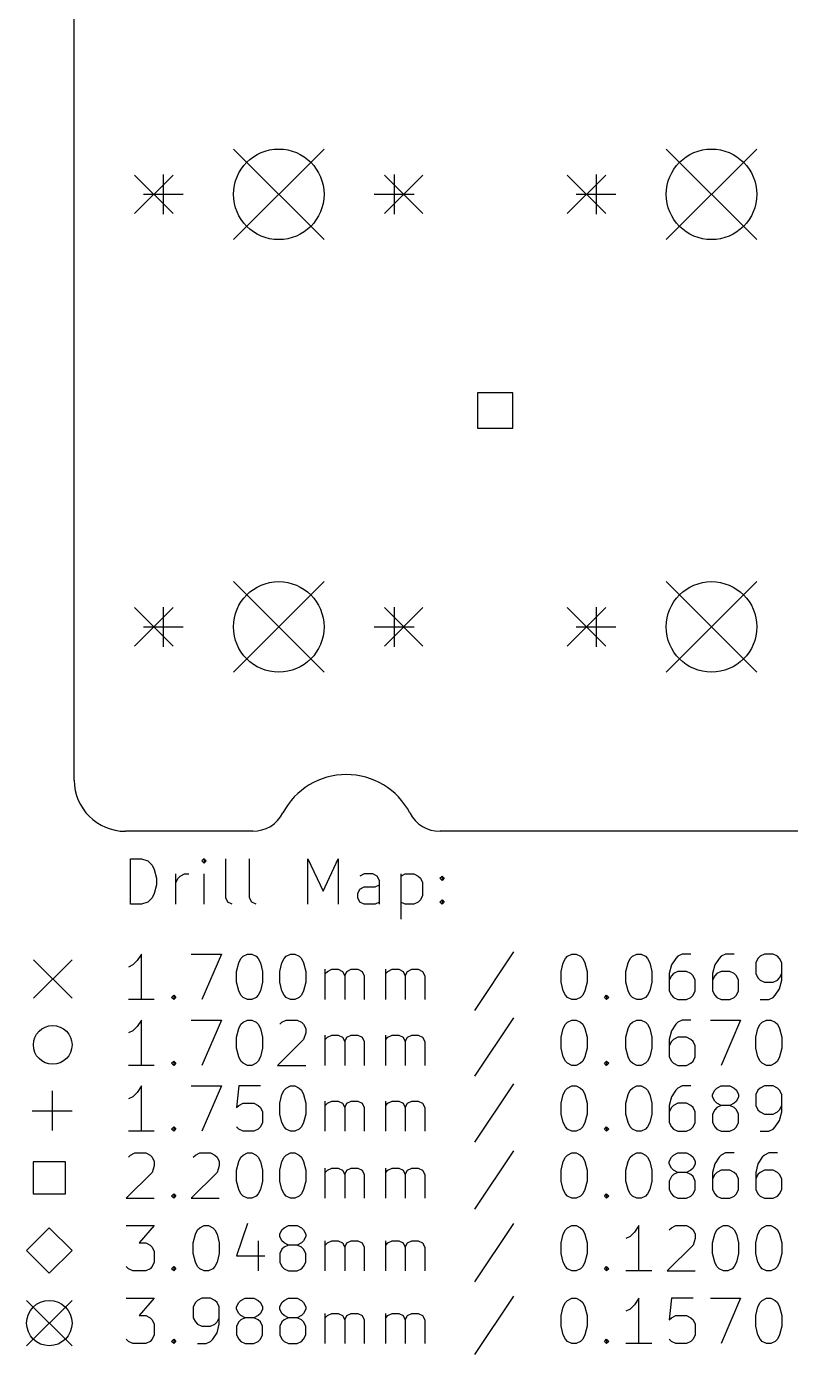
# Model space of a CAD drawing. Extents: x 8 to 296, y -173 to -55.
# Drawn here: x 7.9 to 41.6, y -172.5 to -114.1 of the extents above; entities that cross this region are included whole.
import ezdxf

# ---------------------------------------------------------------- set-up
doc = ezdxf.new("R2010")
doc.units = 0
doc.layers.add('BLACK', color=7, linetype='CONTINUOUS')

msp = doc.modelspace()

# ---------------------------------------------------------------- linework, layer by layer
at = {"layer": 'BLACK', "linetype": 'CONTINUOUS'}
for p, q in [((10.05, -147.244), (10.05, -57.5437)), ((17.0561, -119.45), (21.0439, -123.438)), ((21.0439, -119.45), (17.0561, -123.438)), ((17.0561, -119.45), (21.0439, -123.438)), ((21.0439, -119.45), (17.0561, -123.438)), ((36.1061, -119.45), (40.0939, -123.438)), ((40.0939, -119.45), (36.1061, -123.438)), ((36.1061, -119.45), (40.0939, -123.438)), ((40.0939, -119.45), (36.1061, -123.438)), ((12.7, -120.594), (14.4, -122.294)), ((14.4, -120.594), (12.7, -122.294)), ((12.7, -120.594), (14.4, -122.294)), ((14.4, -120.594), (12.7, -122.294)), ((13.97, -120.569), (13.97, -122.319)), ((13.97, -120.569), (13.97, -122.319)), ((23.7, -120.594), (25.4, -122.294)), ((25.4, -120.594), (23.7, -122.294)), ((23.7, -120.594), (25.4, -122.294)), ((25.4, -120.594), (23.7, -122.294)), ((24.13, -120.569), (24.13, -122.319)), ((24.13, -120.569), (24.13, -122.319)), ((31.75, -120.594), (33.45, -122.294)), ((33.45, -120.594), (31.75, -122.294)), ((31.75, -120.594), (33.45, -122.294)), ((33.45, -120.594), (31.75, -122.294)), ((33.02, -120.569), (33.02, -122.319)), ((33.02, -120.569), (33.02, -122.319)), ((13.095, -121.444), (14.845, -121.444)), ((13.095, -121.444), (14.845, -121.444)), ((23.255, -121.444), (25.005, -121.444)), ((23.255, -121.444), (25.005, -121.444)), ((32.145, -121.444), (33.895, -121.444)), ((32.145, -121.444), (33.895, -121.444)), ((29.3528, -130.191), (27.7972, -130.191)), ((27.7972, -130.191), (27.7972, -131.747)), ((29.3528, -131.747), (29.3528, -130.191)), ((27.7972, -131.747), (29.3528, -131.747)), ((17.0561, -138.5), (21.0439, -142.488)), ((21.0439, -138.5), (17.0561, -142.488)), ((17.0561, -138.5), (21.0439, -142.488)), ((21.0439, -138.5), (17.0561, -142.488)), ((36.1061, -138.5), (40.0939, -142.488)), ((40.0939, -138.5), (36.1061, -142.488)), ((36.1061, -138.5), (40.0939, -142.488)), ((40.0939, -138.5), (36.1061, -142.488)), ((12.7, -139.644), (14.4, -141.344)), ((14.4, -139.644), (12.7, -141.344)), ((12.7, -139.644), (14.4, -141.344)), ((14.4, -139.644), (12.7, -141.344)), ((13.97, -139.619), (13.97, -141.369)), ((13.97, -139.619), (13.97, -141.369)), ((23.7, -139.644), (25.4, -141.344)), ((25.4, -139.644), (23.7, -141.344)), ((23.7, -139.644), (25.4, -141.344)), ((25.4, -139.644), (23.7, -141.344)), ((24.13, -139.619), (24.13, -141.369)), ((24.13, -139.619), (24.13, -141.369)), ((31.75, -139.644), (33.45, -141.344)), ((33.45, -139.644), (31.75, -141.344)), ((31.75, -139.644), (33.45, -141.344)), ((33.45, -139.644), (31.75, -141.344)), ((33.02, -139.619), (33.02, -141.369)), ((33.02, -139.619), (33.02, -141.369)), ((13.095, -140.494), (14.845, -140.494)), ((13.095, -140.494), (14.845, -140.494)), ((23.255, -140.494), (25.005, -140.494)), ((23.255, -140.494), (25.005, -140.494)), ((32.145, -140.494), (33.895, -140.494)), ((32.145, -140.494), (33.895, -140.494)), ((17.9035, -149.494), (12.3, -149.494)), ((57.7894, -149.494), (26.1497, -149.494)), ((12.5262, -152.705), (12.5262, -150.705)), ((12.5262, -150.705), (13.0024, -150.705)), ((13.0024, -150.705), (13.2881, -150.8)), ((13.2881, -150.8), (13.4786, -150.99)), ((15.7643, -150.705), (15.669, -150.8)), ((15.669, -150.8), (15.7643, -150.895)), ((15.8595, -150.8), (15.7643, -150.705)), ((15.7643, -150.705), (15.7643, -150.895)), ((15.7643, -150.895), (15.8595, -150.8)), ((16.7167, -152.419), (16.7167, -150.705)), ((17.7643, -152.419), (17.7643, -150.705)), ((20.3357, -152.705), (20.3357, -150.705)), ((20.3357, -150.705), (21.0024, -152.133)), ((21.0024, -152.133), (21.669, -150.705)), ((21.669, -150.705), (21.669, -152.705)), ((13.4786, -150.99), (13.5738, -151.181)), ((13.5738, -151.181), (13.669, -151.562)), ((14.5262, -152.705), (14.5262, -151.371)), ((14.7167, -151.467), (14.9071, -151.371)), ((14.9071, -151.371), (15.0976, -151.371)), ((15.7643, -152.705), (15.7643, -151.371)), ((22.8119, -151.371), (22.6214, -151.467)), ((23.1929, -151.371), (22.8119, -151.371)), ((23.3833, -151.467), (23.1929, -151.371)), ((24.431, -151.371), (24.431, -153.371)), ((24.431, -151.467), (24.6214, -151.371)), ((24.6214, -151.371), (25.0024, -151.371)), ((25.0024, -151.371), (25.1929, -151.467)), ((13.669, -151.848), (13.5738, -152.229)), ((13.669, -151.562), (13.669, -151.848)), ((14.5262, -151.752), (14.6214, -151.562)), ((14.6214, -151.562), (14.7167, -151.467)), ((22.5262, -152.229), (22.6214, -152.038)), ((22.6214, -152.038), (22.8119, -151.943)), ((22.8119, -151.943), (23.2881, -151.943)), ((23.2881, -151.943), (23.4786, -151.848)), ((23.4786, -151.657), (23.3833, -151.467)), ((23.4786, -152.705), (23.4786, -151.657)), ((25.1929, -151.467), (25.2881, -151.562)), ((25.2881, -151.562), (25.3833, -151.752)), ((25.3833, -151.752), (25.3833, -152.324)), ((26.1452, -151.562), (26.2405, -151.467)), ((26.2405, -151.657), (26.1452, -151.562)), ((26.2405, -151.467), (26.3357, -151.562)), ((26.2405, -151.467), (26.2405, -151.657)), ((26.3357, -151.562), (26.2405, -151.657)), ((13.2881, -152.61), (13.0024, -152.705)), ((13.4786, -152.419), (13.2881, -152.61)), ((13.5738, -152.229), (13.4786, -152.419)), ((16.8119, -152.61), (16.7167, -152.419)), ((17.0024, -152.705), (16.8119, -152.61)), ((17.8595, -152.61), (17.7643, -152.419)), ((18.05, -152.705), (17.8595, -152.61)), ((22.5262, -152.419), (22.5262, -152.229)), ((22.6214, -152.61), (22.5262, -152.419)), ((22.8119, -152.705), (22.6214, -152.61)), ((23.4786, -152.61), (23.2881, -152.705)), ((24.6214, -152.705), (24.431, -152.61)), ((25.1929, -152.61), (25.0024, -152.705)), ((25.2881, -152.514), (25.1929, -152.61)), ((25.3833, -152.324), (25.2881, -152.514)), ((26.1452, -152.61), (26.2405, -152.514)), ((26.2405, -152.705), (26.1452, -152.61)), ((26.2405, -152.514), (26.3357, -152.61)), ((26.2405, -152.514), (26.2405, -152.705)), ((26.3357, -152.61), (26.2405, -152.705)), ((13.0024, -152.705), (12.5262, -152.705)), ((23.2881, -152.705), (22.8119, -152.705)), ((25.0024, -152.705), (24.6214, -152.705)), ((13.0024, -154.905), (12.8119, -155.19)), ((13.0024, -156.905), (13.0024, -154.905)), ((15.1929, -154.905), (16.5262, -154.905)), ((16.5262, -154.905), (15.669, -156.905)), ((17.4786, -155), (17.669, -154.905)), ((17.669, -154.905), (17.8595, -154.905)), ((17.8595, -154.905), (18.05, -155)), ((19.3833, -155), (19.5738, -154.905)), ((19.5738, -154.905), (19.7643, -154.905)), ((19.7643, -154.905), (19.9548, -155)), ((29.3833, -154.81), (27.669, -157.381)), ((31.7643, -155), (31.9548, -154.905)), ((31.9548, -154.905), (32.1452, -154.905)), ((32.1452, -154.905), (32.3357, -155)), ((34.6214, -155), (34.8119, -154.905)), ((34.8119, -154.905), (35.0024, -154.905)), ((35.0024, -154.905), (35.1929, -155)), ((36.8119, -154.905), (36.6214, -155)), ((37.1929, -154.905), (36.8119, -154.905)), ((38.7167, -154.905), (38.5262, -155)), ((39.0976, -154.905), (38.7167, -154.905)), ((40.431, -154.905), (40.2405, -155)), ((40.8119, -154.905), (40.431, -154.905)), ((41.0024, -155), (40.8119, -154.905)), ((8.25, -155.15), (9.95, -156.85)), ((9.95, -155.15), (8.25, -156.85)), ((12.6214, -155.381), (12.431, -155.476)), ((12.8119, -155.19), (12.6214, -155.381)), ((17.1929, -155.667), (17.2881, -155.286)), ((17.2881, -155.286), (17.3833, -155.095)), ((17.3833, -155.095), (17.4786, -155)), ((18.05, -155), (18.1452, -155.095)), ((18.1452, -155.095), (18.2405, -155.286)), ((18.2405, -155.286), (18.3357, -155.667)), ((19.0976, -155.667), (19.1929, -155.286)), ((19.1929, -155.286), (19.2881, -155.095)), ((19.2881, -155.095), (19.3833, -155)), ((19.9548, -155), (20.05, -155.095)), ((20.05, -155.095), (20.1452, -155.286)), ((20.1452, -155.286), (20.2405, -155.667)), ((31.4786, -155.667), (31.5738, -155.286)), ((31.5738, -155.286), (31.669, -155.095)), ((31.669, -155.095), (31.7643, -155)), ((32.3357, -155), (32.431, -155.095)), ((32.431, -155.095), (32.5262, -155.286)), ((32.5262, -155.286), (32.6214, -155.667)), ((34.3357, -155.667), (34.431, -155.286)), ((34.431, -155.286), (34.5262, -155.095)), ((34.5262, -155.095), (34.6214, -155)), ((35.1929, -155), (35.2881, -155.095)), ((35.2881, -155.095), (35.3833, -155.286)), ((35.3833, -155.286), (35.4786, -155.667)), ((36.3357, -155.381), (36.2405, -155.762)), ((36.5262, -155.095), (36.3357, -155.381)), ((36.6214, -155), (36.5262, -155.095)), ((38.2405, -155.381), (38.1452, -155.762)), ((38.431, -155.095), (38.2405, -155.381)), ((38.5262, -155), (38.431, -155.095)), ((40.1452, -155.095), (40.05, -155.286)), ((40.05, -155.286), (40.05, -155.762)), ((40.2405, -155), (40.1452, -155.095)), ((41.0976, -155.095), (41.0024, -155)), ((41.1929, -155.286), (41.0976, -155.095)), ((41.1929, -156.048), (41.1929, -155.286)), ((17.1929, -156.143), (17.1929, -155.667)), ((18.3357, -155.667), (18.3357, -156.143)), ((19.0976, -156.143), (19.0976, -155.667)), ((20.2405, -155.667), (20.2405, -156.143)), ((21.0976, -156.905), (21.0976, -155.571)), ((21.0976, -155.762), (21.1929, -155.667)), ((21.1929, -155.667), (21.3833, -155.571)), ((21.3833, -155.571), (21.669, -155.571)), ((21.669, -155.571), (21.8595, -155.667)), ((21.8595, -155.667), (21.9548, -155.857)), ((21.9548, -155.857), (22.05, -155.667)), ((21.9548, -155.857), (21.9548, -156.905)), ((22.05, -155.667), (22.2405, -155.571)), ((22.2405, -155.571), (22.5262, -155.571)), ((22.5262, -155.571), (22.7167, -155.667)), ((22.7167, -155.667), (22.8119, -155.857)), ((22.8119, -155.857), (22.8119, -156.905)), ((23.7643, -156.905), (23.7643, -155.571)), ((23.7643, -155.762), (23.8595, -155.667)), ((23.8595, -155.667), (24.05, -155.571)), ((24.05, -155.571), (24.3357, -155.571)), ((24.3357, -155.571), (24.5262, -155.667)), ((24.5262, -155.667), (24.6214, -155.857)), ((24.6214, -155.857), (24.7167, -155.667)), ((24.6214, -155.857), (24.6214, -156.905)), ((24.7167, -155.667), (24.9071, -155.571)), ((24.9071, -155.571), (25.1929, -155.571)), ((25.1929, -155.571), (25.3833, -155.667)), ((25.3833, -155.667), (25.4786, -155.857)), ((25.4786, -155.857), (25.4786, -156.905)), ((31.4786, -156.143), (31.4786, -155.667)), ((32.6214, -155.667), (32.6214, -156.143)), ((34.3357, -156.143), (34.3357, -155.667)), ((35.4786, -155.667), (35.4786, -156.143)), ((36.2405, -155.762), (36.2405, -156.524)), ((36.3357, -155.857), (36.2405, -156.048)), ((36.431, -155.762), (36.3357, -155.857)), ((36.6214, -155.667), (36.431, -155.762)), ((37.0024, -155.667), (36.6214, -155.667)), ((37.1929, -155.762), (37.0024, -155.667)), ((37.2881, -155.857), (37.1929, -155.762)), ((37.3833, -156.048), (37.2881, -155.857)), ((37.3833, -156.524), (37.3833, -156.048)), ((38.1452, -155.762), (38.1452, -156.524)), ((38.2405, -155.857), (38.1452, -156.048)), ((38.3357, -155.762), (38.2405, -155.857)), ((38.5262, -155.667), (38.3357, -155.762)), ((38.9071, -155.667), (38.5262, -155.667)), ((39.0976, -155.762), (38.9071, -155.667)), ((39.1929, -155.857), (39.0976, -155.762)), ((39.2881, -156.048), (39.1929, -155.857)), ((39.2881, -156.524), (39.2881, -156.048)), ((40.05, -155.762), (40.1452, -155.952)), ((40.1452, -155.952), (40.2405, -156.048)), ((40.2405, -156.048), (40.431, -156.143)), ((40.8119, -156.143), (41.0024, -156.048)), ((41.0024, -156.048), (41.0976, -155.952)), ((41.0976, -155.952), (41.1929, -155.762)), ((41.0976, -156.429), (41.1929, -156.048)), ((14.3357, -156.81), (14.431, -156.714)), ((14.431, -156.714), (14.5262, -156.81)), ((14.431, -156.714), (14.431, -156.905)), ((17.2881, -156.524), (17.1929, -156.143)), ((17.3833, -156.714), (17.2881, -156.524)), ((17.4786, -156.81), (17.3833, -156.714)), ((18.1452, -156.714), (18.05, -156.81)), ((18.2405, -156.524), (18.1452, -156.714)), ((18.3357, -156.143), (18.2405, -156.524)), ((19.1929, -156.524), (19.0976, -156.143)), ((19.2881, -156.714), (19.1929, -156.524)), ((19.3833, -156.81), (19.2881, -156.714)), ((20.05, -156.714), (19.9548, -156.81)), ((20.1452, -156.524), (20.05, -156.714)), ((20.2405, -156.143), (20.1452, -156.524)), ((31.5738, -156.524), (31.4786, -156.143)), ((31.669, -156.714), (31.5738, -156.524)), ((31.7643, -156.81), (31.669, -156.714)), ((32.431, -156.714), (32.3357, -156.81)), ((32.5262, -156.524), (32.431, -156.714)), ((32.6214, -156.143), (32.5262, -156.524)), ((33.3833, -156.81), (33.4786, -156.714)), ((33.4786, -156.714), (33.5738, -156.81)), ((33.4786, -156.714), (33.4786, -156.905)), ((34.431, -156.524), (34.3357, -156.143)), ((34.5262, -156.714), (34.431, -156.524)), ((34.6214, -156.81), (34.5262, -156.714)), ((35.2881, -156.714), (35.1929, -156.81)), ((35.3833, -156.524), (35.2881, -156.714)), ((35.4786, -156.143), (35.3833, -156.524)), ((36.2405, -156.524), (36.3357, -156.714)), ((36.3357, -156.714), (36.431, -156.81)), ((37.1929, -156.81), (37.2881, -156.714)), ((37.2881, -156.714), (37.3833, -156.524)), ((38.1452, -156.524), (38.2405, -156.714)), ((38.2405, -156.714), (38.3357, -156.81)), ((39.0976, -156.81), (39.1929, -156.714)), ((39.1929, -156.714), (39.2881, -156.524)), ((40.431, -156.143), (40.8119, -156.143)), ((40.8119, -156.81), (40.9071, -156.714)), ((40.9071, -156.714), (41.0976, -156.429)), ((13.5738, -156.905), (12.431, -156.905)), ((14.431, -156.905), (14.3357, -156.81)), ((14.5262, -156.81), (14.431, -156.905)), ((17.669, -156.905), (17.4786, -156.81)), ((17.8595, -156.905), (17.669, -156.905)), ((18.05, -156.81), (17.8595, -156.905)), ((19.5738, -156.905), (19.3833, -156.81)), ((19.7643, -156.905), (19.5738, -156.905)), ((19.9548, -156.81), (19.7643, -156.905)), ((31.9548, -156.905), (31.7643, -156.81)), ((32.1452, -156.905), (31.9548, -156.905)), ((32.3357, -156.81), (32.1452, -156.905)), ((33.4786, -156.905), (33.3833, -156.81)), ((33.5738, -156.81), (33.4786, -156.905)), ((34.8119, -156.905), (34.6214, -156.81)), ((35.0024, -156.905), (34.8119, -156.905)), ((35.1929, -156.81), (35.0024, -156.905)), ((36.431, -156.81), (36.6214, -156.905)), ((36.6214, -156.905), (37.0024, -156.905)), ((37.0024, -156.905), (37.1929, -156.81)), ((38.3357, -156.81), (38.5262, -156.905)), ((38.5262, -156.905), (38.9071, -156.905)), ((38.9071, -156.905), (39.0976, -156.81)), ((40.2405, -156.905), (40.6214, -156.905)), ((40.6214, -156.905), (40.8119, -156.81)), ((13.0024, -157.805), (12.8119, -158.09)), ((13.0024, -159.805), (13.0024, -157.805)), ((15.1929, -157.805), (16.5262, -157.805)), ((16.5262, -157.805), (15.669, -159.805)), ((17.4786, -157.9), (17.669, -157.805)), ((17.669, -157.805), (17.8595, -157.805)), ((17.8595, -157.805), (18.05, -157.9)), ((19.1929, -157.9), (19.3833, -157.805)), ((19.3833, -157.805), (19.8595, -157.805)), ((19.8595, -157.805), (20.05, -157.9)), ((29.3833, -157.71), (27.669, -160.281)), ((31.7643, -157.9), (31.9548, -157.805)), ((31.9548, -157.805), (32.1452, -157.805)), ((32.1452, -157.805), (32.3357, -157.9)), ((34.6214, -157.9), (34.8119, -157.805)), ((34.8119, -157.805), (35.0024, -157.805)), ((35.0024, -157.805), (35.1929, -157.9)), ((36.8119, -157.805), (36.6214, -157.9)), ((37.1929, -157.805), (36.8119, -157.805)), ((38.05, -157.805), (39.3833, -157.805)), ((39.3833, -157.805), (38.5262, -159.805)), ((40.3357, -157.9), (40.5262, -157.805)), ((40.5262, -157.805), (40.7167, -157.805)), ((40.7167, -157.805), (40.9071, -157.9)), ((12.6214, -158.281), (12.431, -158.376)), ((12.8119, -158.09), (12.6214, -158.281)), ((17.1929, -158.567), (17.2881, -158.186)), ((17.2881, -158.186), (17.3833, -157.995)), ((17.3833, -157.995), (17.4786, -157.9)), ((18.05, -157.9), (18.1452, -157.995)), ((18.1452, -157.995), (18.2405, -158.186)), ((18.2405, -158.186), (18.3357, -158.567)), ((19.0976, -157.995), (19.1929, -157.9)), ((20.05, -157.9), (20.1452, -157.995)), ((20.1452, -157.995), (20.2405, -158.186)), ((20.2405, -158.376), (20.1452, -158.662)), ((20.2405, -158.186), (20.2405, -158.376)), ((21.0976, -159.805), (21.0976, -158.471)), ((21.1929, -158.567), (21.3833, -158.471)), ((21.3833, -158.471), (21.669, -158.471)), ((21.669, -158.471), (21.8595, -158.567)), ((22.05, -158.567), (22.2405, -158.471)), ((22.2405, -158.471), (22.5262, -158.471)), ((22.5262, -158.471), (22.7167, -158.567)), ((23.7643, -159.805), (23.7643, -158.471)), ((23.8595, -158.567), (24.05, -158.471)), ((24.05, -158.471), (24.3357, -158.471)), ((24.3357, -158.471), (24.5262, -158.567)), ((24.7167, -158.567), (24.9071, -158.471)), ((24.9071, -158.471), (25.1929, -158.471)), ((25.1929, -158.471), (25.3833, -158.567)), ((31.4786, -158.567), (31.5738, -158.186)), ((31.5738, -158.186), (31.669, -157.995)), ((31.669, -157.995), (31.7643, -157.9)), ((32.3357, -157.9), (32.431, -157.995)), ((32.431, -157.995), (32.5262, -158.186)), ((32.5262, -158.186), (32.6214, -158.567)), ((34.3357, -158.567), (34.431, -158.186)), ((34.431, -158.186), (34.5262, -157.995)), ((34.5262, -157.995), (34.6214, -157.9)), ((35.1929, -157.9), (35.2881, -157.995)), ((35.2881, -157.995), (35.3833, -158.186)), ((35.3833, -158.186), (35.4786, -158.567)), ((36.3357, -158.281), (36.2405, -158.662)), ((36.5262, -157.995), (36.3357, -158.281)), ((36.6214, -157.9), (36.5262, -157.995)), ((40.05, -158.567), (40.1452, -158.186)), ((40.1452, -158.186), (40.2405, -157.995)), ((40.2405, -157.995), (40.3357, -157.9)), ((40.9071, -157.9), (41.0024, -157.995)), ((41.0024, -157.995), (41.0976, -158.186)), ((41.0976, -158.186), (41.1929, -158.567)), ((17.1929, -159.043), (17.1929, -158.567)), ((17.2881, -159.424), (17.1929, -159.043)), ((18.3357, -159.043), (18.2405, -159.424)), ((18.3357, -158.567), (18.3357, -159.043)), ((20.1452, -158.662), (19.0024, -159.805)), ((21.0976, -158.662), (21.1929, -158.567)), ((21.8595, -158.567), (21.9548, -158.757)), ((21.9548, -158.757), (22.05, -158.567)), ((21.9548, -158.757), (21.9548, -159.805)), ((22.7167, -158.567), (22.8119, -158.757)), ((22.8119, -158.757), (22.8119, -159.805)), ((23.7643, -158.662), (23.8595, -158.567)), ((24.5262, -158.567), (24.6214, -158.757)), ((24.6214, -158.757), (24.7167, -158.567)), ((24.6214, -158.757), (24.6214, -159.805)), ((25.3833, -158.567), (25.4786, -158.757)), ((25.4786, -158.757), (25.4786, -159.805)), ((31.4786, -159.043), (31.4786, -158.567)), ((31.5738, -159.424), (31.4786, -159.043)), ((32.6214, -159.043), (32.5262, -159.424)), ((32.6214, -158.567), (32.6214, -159.043)), ((34.3357, -159.043), (34.3357, -158.567)), ((34.431, -159.424), (34.3357, -159.043)), ((35.4786, -159.043), (35.3833, -159.424)), ((35.4786, -158.567), (35.4786, -159.043)), ((36.2405, -158.662), (36.2405, -159.424)), ((36.3357, -158.757), (36.2405, -158.948)), ((36.431, -158.662), (36.3357, -158.757)), ((36.6214, -158.567), (36.431, -158.662)), ((37.0024, -158.567), (36.6214, -158.567)), ((37.1929, -158.662), (37.0024, -158.567)), ((37.2881, -158.757), (37.1929, -158.662)), ((37.3833, -158.948), (37.2881, -158.757)), ((37.3833, -159.424), (37.3833, -158.948)), ((40.05, -159.043), (40.05, -158.567)), ((40.1452, -159.424), (40.05, -159.043)), ((41.1929, -159.043), (41.0976, -159.424)), ((41.1929, -158.567), (41.1929, -159.043)), ((14.3357, -159.71), (14.431, -159.614)), ((14.431, -159.614), (14.5262, -159.71)), ((14.431, -159.614), (14.431, -159.805)), ((17.3833, -159.614), (17.2881, -159.424)), ((17.4786, -159.71), (17.3833, -159.614)), ((18.1452, -159.614), (18.05, -159.71)), ((18.2405, -159.424), (18.1452, -159.614)), ((31.669, -159.614), (31.5738, -159.424)), ((31.7643, -159.71), (31.669, -159.614)), ((32.431, -159.614), (32.3357, -159.71)), ((32.5262, -159.424), (32.431, -159.614)), ((33.3833, -159.71), (33.4786, -159.614)), ((33.4786, -159.614), (33.5738, -159.71)), ((33.4786, -159.614), (33.4786, -159.805)), ((34.5262, -159.614), (34.431, -159.424)), ((34.6214, -159.71), (34.5262, -159.614)), ((35.2881, -159.614), (35.1929, -159.71)), ((35.3833, -159.424), (35.2881, -159.614)), ((36.2405, -159.424), (36.3357, -159.614)), ((36.3357, -159.614), (36.431, -159.71)), ((37.1929, -159.71), (37.2881, -159.614)), ((37.2881, -159.614), (37.3833, -159.424)), ((40.2405, -159.614), (40.1452, -159.424)), ((40.3357, -159.71), (40.2405, -159.614)), ((41.0024, -159.614), (40.9071, -159.71)), ((41.0976, -159.424), (41.0024, -159.614)), ((13.5738, -159.805), (12.431, -159.805)), ((14.431, -159.805), (14.3357, -159.71)), ((14.5262, -159.71), (14.431, -159.805)), ((17.669, -159.805), (17.4786, -159.71)), ((17.8595, -159.805), (17.669, -159.805)), ((18.05, -159.71), (17.8595, -159.805)), ((19.0024, -159.805), (20.2405, -159.805)), ((31.9548, -159.805), (31.7643, -159.71)), ((32.1452, -159.805), (31.9548, -159.805)), ((32.3357, -159.71), (32.1452, -159.805)), ((33.4786, -159.805), (33.3833, -159.71)), ((33.5738, -159.71), (33.4786, -159.805)), ((34.8119, -159.805), (34.6214, -159.71)), ((35.0024, -159.805), (34.8119, -159.805)), ((35.1929, -159.71), (35.0024, -159.805)), ((36.431, -159.71), (36.6214, -159.805)), ((36.6214, -159.805), (37.0024, -159.805)), ((37.0024, -159.805), (37.1929, -159.71)), ((40.5262, -159.805), (40.3357, -159.71)), ((40.7167, -159.805), (40.5262, -159.805)), ((40.9071, -159.71), (40.7167, -159.805)), ((13.0024, -160.707), (12.8119, -160.992)), ((13.0024, -162.707), (13.0024, -160.707)), ((15.1929, -160.707), (16.5262, -160.707)), ((16.5262, -160.707), (15.669, -162.707)), ((17.2881, -160.707), (17.1929, -161.659)), ((18.2405, -160.707), (17.2881, -160.707)), ((19.2881, -160.897), (19.3833, -160.802)), ((19.3833, -160.802), (19.5738, -160.707)), ((19.5738, -160.707), (19.7643, -160.707)), ((19.7643, -160.707), (19.9548, -160.802)), ((19.9548, -160.802), (20.05, -160.897)), ((29.3833, -160.611), (27.669, -163.183)), ((31.669, -160.897), (31.7643, -160.802)), ((31.7643, -160.802), (31.9548, -160.707)), ((31.9548, -160.707), (32.1452, -160.707)), ((32.1452, -160.707), (32.3357, -160.802)), ((32.3357, -160.802), (32.431, -160.897)), ((34.5262, -160.897), (34.6214, -160.802)), ((34.6214, -160.802), (34.8119, -160.707)), ((34.8119, -160.707), (35.0024, -160.707)), ((35.0024, -160.707), (35.1929, -160.802)), ((35.1929, -160.802), (35.2881, -160.897)), ((36.6214, -160.802), (36.5262, -160.897)), ((36.8119, -160.707), (36.6214, -160.802)), ((37.1929, -160.707), (36.8119, -160.707)), ((38.2405, -160.897), (38.3357, -160.802)), ((38.3357, -160.802), (38.5262, -160.707)), ((38.5262, -160.707), (38.9071, -160.707)), ((38.9071, -160.707), (39.0976, -160.802)), ((39.0976, -160.802), (39.1929, -160.897)), ((40.2405, -160.802), (40.1452, -160.897)), ((40.431, -160.707), (40.2405, -160.802)), ((40.8119, -160.707), (40.431, -160.707)), ((41.0024, -160.802), (40.8119, -160.707)), ((41.0976, -160.897), (41.0024, -160.802)), ((9.075, -160.927), (9.075, -162.677)), ((12.6214, -161.183), (12.431, -161.278)), ((12.8119, -160.992), (12.6214, -161.183)), ((19.0976, -161.468), (19.1929, -161.088)), ((19.1929, -161.088), (19.2881, -160.897)), ((20.05, -160.897), (20.1452, -161.088)), ((20.1452, -161.088), (20.2405, -161.468)), ((21.0976, -162.707), (21.0976, -161.373)), ((21.1929, -161.468), (21.3833, -161.373)), ((21.3833, -161.373), (21.669, -161.373)), ((21.669, -161.373), (21.8595, -161.468)), ((22.05, -161.468), (22.2405, -161.373)), ((22.2405, -161.373), (22.5262, -161.373)), ((22.5262, -161.373), (22.7167, -161.468)), ((23.7643, -162.707), (23.7643, -161.373)), ((23.8595, -161.468), (24.05, -161.373)), ((24.05, -161.373), (24.3357, -161.373)), ((24.3357, -161.373), (24.5262, -161.468)), ((24.7167, -161.468), (24.9071, -161.373)), ((24.9071, -161.373), (25.1929, -161.373)), ((25.1929, -161.373), (25.3833, -161.468)), ((31.4786, -161.468), (31.5738, -161.088)), ((31.5738, -161.088), (31.669, -160.897)), ((32.431, -160.897), (32.5262, -161.088)), ((32.5262, -161.088), (32.6214, -161.468)), ((34.3357, -161.468), (34.431, -161.088)), ((34.431, -161.088), (34.5262, -160.897)), ((35.2881, -160.897), (35.3833, -161.088)), ((35.3833, -161.088), (35.4786, -161.468)), ((36.3357, -161.183), (36.2405, -161.564)), ((36.5262, -160.897), (36.3357, -161.183)), ((38.1452, -161.088), (38.2405, -160.897)), ((38.1452, -161.183), (38.1452, -161.088)), ((38.2405, -161.373), (38.1452, -161.183)), ((38.3357, -161.468), (38.2405, -161.373)), ((39.1929, -161.373), (39.0976, -161.468)), ((39.1929, -160.897), (39.2881, -161.088)), ((39.2881, -161.183), (39.1929, -161.373)), ((39.2881, -161.088), (39.2881, -161.183)), ((40.1452, -160.897), (40.05, -161.088)), ((40.05, -161.088), (40.05, -161.564)), ((41.1929, -161.088), (41.0976, -160.897)), ((41.1929, -161.849), (41.1929, -161.088)), ((8.2, -161.802), (9.95, -161.802)), ((17.1929, -161.659), (17.2881, -161.564)), ((17.2881, -161.564), (17.4786, -161.468)), ((17.4786, -161.468), (17.9548, -161.468)), ((17.9548, -161.468), (18.1452, -161.564)), ((18.1452, -161.564), (18.2405, -161.659)), ((18.2405, -161.659), (18.3357, -161.849)), ((18.3357, -161.849), (18.3357, -162.326)), ((19.0976, -161.945), (19.0976, -161.468)), ((19.1929, -162.326), (19.0976, -161.945)), ((20.2405, -161.945), (20.1452, -162.326)), ((20.2405, -161.468), (20.2405, -161.945)), ((21.0976, -161.564), (21.1929, -161.468)), ((21.8595, -161.468), (21.9548, -161.659)), ((21.9548, -161.659), (22.05, -161.468)), ((21.9548, -161.659), (21.9548, -162.707)), ((22.7167, -161.468), (22.8119, -161.659)), ((22.8119, -161.659), (22.8119, -162.707)), ((23.7643, -161.564), (23.8595, -161.468)), ((24.5262, -161.468), (24.6214, -161.659)), ((24.6214, -161.659), (24.7167, -161.468)), ((24.6214, -161.659), (24.6214, -162.707)), ((25.3833, -161.468), (25.4786, -161.659)), ((25.4786, -161.659), (25.4786, -162.707)), ((31.4786, -161.945), (31.4786, -161.468)), ((31.5738, -162.326), (31.4786, -161.945)), ((32.6214, -161.945), (32.5262, -162.326)), ((32.6214, -161.468), (32.6214, -161.945)), ((34.3357, -161.945), (34.3357, -161.468)), ((34.431, -162.326), (34.3357, -161.945)), ((35.4786, -161.945), (35.3833, -162.326)), ((35.4786, -161.468), (35.4786, -161.945)), ((36.2405, -161.564), (36.2405, -162.326)), ((36.3357, -161.659), (36.2405, -161.849)), ((36.431, -161.564), (36.3357, -161.659)), ((36.6214, -161.468), (36.431, -161.564)), ((37.0024, -161.468), (36.6214, -161.468)), ((37.1929, -161.564), (37.0024, -161.468)), ((37.2881, -161.659), (37.1929, -161.564)), ((37.3833, -161.849), (37.2881, -161.659)), ((37.3833, -162.326), (37.3833, -161.849)), ((38.2405, -161.754), (38.1452, -161.945)), ((38.1452, -161.945), (38.1452, -162.326)), ((38.3357, -161.659), (38.2405, -161.754)), ((38.5262, -161.564), (38.3357, -161.468)), ((38.5262, -161.564), (38.3357, -161.659)), ((38.9071, -161.564), (38.5262, -161.564)), ((39.0976, -161.468), (38.9071, -161.564)), ((39.0976, -161.659), (38.9071, -161.564)), ((39.1929, -161.754), (39.0976, -161.659)), ((39.2881, -161.945), (39.1929, -161.754)), ((39.2881, -162.326), (39.2881, -161.945)), ((40.05, -161.564), (40.1452, -161.754)), ((40.1452, -161.754), (40.2405, -161.849)), ((40.2405, -161.849), (40.431, -161.945)), ((40.431, -161.945), (40.8119, -161.945)), ((40.8119, -161.945), (41.0024, -161.849)), ((41.0024, -161.849), (41.0976, -161.754)), ((41.0976, -161.754), (41.1929, -161.564)), ((41.0976, -162.23), (41.1929, -161.849)), ((14.3357, -162.611), (14.431, -162.516)), ((14.431, -162.516), (14.5262, -162.611)), ((14.431, -162.516), (14.431, -162.707)), ((17.2881, -162.611), (17.1929, -162.516)), ((18.2405, -162.516), (18.1452, -162.611)), ((18.3357, -162.326), (18.2405, -162.516)), ((19.2881, -162.516), (19.1929, -162.326)), ((19.3833, -162.611), (19.2881, -162.516)), ((20.05, -162.516), (19.9548, -162.611)), ((20.1452, -162.326), (20.05, -162.516)), ((31.669, -162.516), (31.5738, -162.326)), ((31.7643, -162.611), (31.669, -162.516)), ((32.431, -162.516), (32.3357, -162.611)), ((32.5262, -162.326), (32.431, -162.516)), ((33.3833, -162.611), (33.4786, -162.516)), ((33.4786, -162.516), (33.5738, -162.611)), ((33.4786, -162.516), (33.4786, -162.707)), ((34.5262, -162.516), (34.431, -162.326)), ((34.6214, -162.611), (34.5262, -162.516)), ((35.2881, -162.516), (35.1929, -162.611)), ((35.3833, -162.326), (35.2881, -162.516)), ((36.2405, -162.326), (36.3357, -162.516)), ((36.3357, -162.516), (36.431, -162.611)), ((37.1929, -162.611), (37.2881, -162.516)), ((37.2881, -162.516), (37.3833, -162.326)), ((38.1452, -162.326), (38.2405, -162.516)), ((38.2405, -162.516), (38.3357, -162.611)), ((39.0976, -162.611), (39.1929, -162.516)), ((39.1929, -162.516), (39.2881, -162.326)), ((40.8119, -162.611), (40.9071, -162.516)), ((40.9071, -162.516), (41.0976, -162.23)), ((13.5738, -162.707), (12.431, -162.707)), ((14.431, -162.707), (14.3357, -162.611)), ((14.5262, -162.611), (14.431, -162.707)), ((17.4786, -162.707), (17.2881, -162.611)), ((17.9548, -162.707), (17.4786, -162.707)), ((18.1452, -162.611), (17.9548, -162.707)), ((19.5738, -162.707), (19.3833, -162.611)), ((19.7643, -162.707), (19.5738, -162.707)), ((19.9548, -162.611), (19.7643, -162.707)), ((31.9548, -162.707), (31.7643, -162.611)), ((32.1452, -162.707), (31.9548, -162.707)), ((32.3357, -162.611), (32.1452, -162.707)), ((33.4786, -162.707), (33.3833, -162.611)), ((33.5738, -162.611), (33.4786, -162.707)), ((34.8119, -162.707), (34.6214, -162.611)), ((35.0024, -162.707), (34.8119, -162.707)), ((35.1929, -162.611), (35.0024, -162.707)), ((36.431, -162.611), (36.6214, -162.707)), ((36.6214, -162.707), (37.0024, -162.707)), ((37.0024, -162.707), (37.1929, -162.611)), ((38.3357, -162.611), (38.5262, -162.707)), ((38.5262, -162.707), (38.9071, -162.707)), ((38.9071, -162.707), (39.0976, -162.611)), ((40.2405, -162.707), (40.6214, -162.707)), ((40.6214, -162.707), (40.8119, -162.611)), ((12.5262, -163.752), (12.7167, -163.657)), ((12.7167, -163.657), (13.1929, -163.657)), ((13.1929, -163.657), (13.3833, -163.752)), ((15.3833, -163.752), (15.5738, -163.657)), ((15.5738, -163.657), (16.05, -163.657)), ((16.05, -163.657), (16.2405, -163.752)), ((17.4786, -163.752), (17.669, -163.657)), ((17.669, -163.657), (17.8595, -163.657)), ((17.8595, -163.657), (18.05, -163.752)), ((19.3833, -163.752), (19.5738, -163.657)), ((19.5738, -163.657), (19.7643, -163.657)), ((19.7643, -163.657), (19.9548, -163.752)), ((29.3833, -163.561), (27.669, -166.133)), ((31.7643, -163.752), (31.9548, -163.657)), ((31.9548, -163.657), (32.1452, -163.657)), ((32.1452, -163.657), (32.3357, -163.752)), ((34.6214, -163.752), (34.8119, -163.657)), ((34.8119, -163.657), (35.0024, -163.657)), ((35.0024, -163.657), (35.1929, -163.752)), ((36.431, -163.752), (36.6214, -163.657)), ((36.6214, -163.657), (37.0024, -163.657)), ((37.0024, -163.657), (37.1929, -163.752)), ((38.7167, -163.657), (38.5262, -163.752)), ((39.0976, -163.657), (38.7167, -163.657)), ((40.6214, -163.657), (40.431, -163.752)), ((41.0024, -163.657), (40.6214, -163.657)), ((9.6571, -164.045), (8.2429, -164.045)), ((8.2429, -164.045), (8.2429, -165.459)), ((9.6571, -165.459), (9.6571, -164.045)), ((12.431, -163.847), (12.5262, -163.752)), ((13.3833, -163.752), (13.4786, -163.847)), ((13.4786, -163.847), (13.5738, -164.038)), ((13.5738, -164.228), (13.4786, -164.514)), ((13.5738, -164.038), (13.5738, -164.228)), ((15.2881, -163.847), (15.3833, -163.752)), ((16.2405, -163.752), (16.3357, -163.847)), ((16.3357, -163.847), (16.431, -164.038)), ((16.431, -164.228), (16.3357, -164.514)), ((16.431, -164.038), (16.431, -164.228)), ((17.1929, -164.418), (17.2881, -164.038)), ((17.2881, -164.038), (17.3833, -163.847)), ((17.3833, -163.847), (17.4786, -163.752)), ((18.05, -163.752), (18.1452, -163.847)), ((18.1452, -163.847), (18.2405, -164.038)), ((18.2405, -164.038), (18.3357, -164.418)), ((19.0976, -164.418), (19.1929, -164.038)), ((19.1929, -164.038), (19.2881, -163.847)), ((19.2881, -163.847), (19.3833, -163.752)), ((19.9548, -163.752), (20.05, -163.847)), ((20.05, -163.847), (20.1452, -164.038)), ((20.1452, -164.038), (20.2405, -164.418)), ((31.4786, -164.418), (31.5738, -164.038)), ((31.5738, -164.038), (31.669, -163.847)), ((31.669, -163.847), (31.7643, -163.752)), ((32.3357, -163.752), (32.431, -163.847)), ((32.431, -163.847), (32.5262, -164.038)), ((32.5262, -164.038), (32.6214, -164.418)), ((34.3357, -164.418), (34.431, -164.038)), ((34.431, -164.038), (34.5262, -163.847)), ((34.5262, -163.847), (34.6214, -163.752)), ((35.1929, -163.752), (35.2881, -163.847)), ((35.2881, -163.847), (35.3833, -164.038)), ((35.3833, -164.038), (35.4786, -164.418)), ((36.2405, -164.038), (36.3357, -163.847)), ((36.2405, -164.133), (36.2405, -164.038)), ((36.3357, -164.323), (36.2405, -164.133)), ((36.3357, -163.847), (36.431, -163.752)), ((37.1929, -163.752), (37.2881, -163.847)), ((37.2881, -163.847), (37.3833, -164.038)), ((37.3833, -164.133), (37.2881, -164.323)), ((37.3833, -164.038), (37.3833, -164.133)), ((38.2405, -164.133), (38.1452, -164.514)), ((38.431, -163.847), (38.2405, -164.133)), ((38.5262, -163.752), (38.431, -163.847)), ((40.1452, -164.133), (40.05, -164.514)), ((40.3357, -163.847), (40.1452, -164.133)), ((40.431, -163.752), (40.3357, -163.847)), ((13.4786, -164.514), (12.3357, -165.657)), ((16.3357, -164.514), (15.1929, -165.657)), ((17.1929, -164.895), (17.1929, -164.418)), ((17.2881, -165.276), (17.1929, -164.895)), ((18.3357, -164.895), (18.2405, -165.276)), ((18.3357, -164.418), (18.3357, -164.895)), ((19.0976, -164.895), (19.0976, -164.418)), ((19.1929, -165.276), (19.0976, -164.895)), ((20.2405, -164.895), (20.1452, -165.276)), ((20.2405, -164.418), (20.2405, -164.895)), ((21.0976, -165.657), (21.0976, -164.323)), ((21.0976, -164.514), (21.1929, -164.418)), ((21.1929, -164.418), (21.3833, -164.323)), ((21.3833, -164.323), (21.669, -164.323)), ((21.669, -164.323), (21.8595, -164.418)), ((21.8595, -164.418), (21.9548, -164.609)), ((21.9548, -164.609), (22.05, -164.418)), ((21.9548, -164.609), (21.9548, -165.657)), ((22.05, -164.418), (22.2405, -164.323)), ((22.2405, -164.323), (22.5262, -164.323)), ((22.5262, -164.323), (22.7167, -164.418)), ((22.7167, -164.418), (22.8119, -164.609)), ((22.8119, -164.609), (22.8119, -165.657)), ((23.7643, -165.657), (23.7643, -164.323)), ((23.7643, -164.514), (23.8595, -164.418)), ((23.8595, -164.418), (24.05, -164.323)), ((24.05, -164.323), (24.3357, -164.323)), ((24.3357, -164.323), (24.5262, -164.418)), ((24.5262, -164.418), (24.6214, -164.609)), ((24.6214, -164.609), (24.7167, -164.418)), ((24.6214, -164.609), (24.6214, -165.657)), ((24.7167, -164.418), (24.9071, -164.323)), ((24.9071, -164.323), (25.1929, -164.323)), ((25.1929, -164.323), (25.3833, -164.418)), ((25.3833, -164.418), (25.4786, -164.609)), ((25.4786, -164.609), (25.4786, -165.657)), ((31.4786, -164.895), (31.4786, -164.418)), ((31.5738, -165.276), (31.4786, -164.895)), ((32.6214, -164.895), (32.5262, -165.276)), ((32.6214, -164.418), (32.6214, -164.895)), ((34.3357, -164.895), (34.3357, -164.418)), ((34.431, -165.276), (34.3357, -164.895)), ((35.4786, -164.895), (35.3833, -165.276)), ((35.4786, -164.418), (35.4786, -164.895)), ((36.3357, -164.704), (36.2405, -164.895)), ((36.2405, -164.895), (36.2405, -165.276)), ((36.431, -164.418), (36.3357, -164.323)), ((36.431, -164.609), (36.3357, -164.704)), ((36.6214, -164.514), (36.431, -164.418)), ((36.6214, -164.514), (36.431, -164.609)), ((37.0024, -164.514), (36.6214, -164.514)), ((37.1929, -164.418), (37.0024, -164.514)), ((37.1929, -164.609), (37.0024, -164.514)), ((37.2881, -164.323), (37.1929, -164.418)), ((37.2881, -164.704), (37.1929, -164.609)), ((37.3833, -164.895), (37.2881, -164.704)), ((37.3833, -165.276), (37.3833, -164.895)), ((38.1452, -164.514), (38.1452, -165.276)), ((38.2405, -164.609), (38.1452, -164.799)), ((38.3357, -164.514), (38.2405, -164.609)), ((38.5262, -164.418), (38.3357, -164.514)), ((38.9071, -164.418), (38.5262, -164.418)), ((39.0976, -164.514), (38.9071, -164.418)), ((39.1929, -164.609), (39.0976, -164.514)), ((39.2881, -164.799), (39.1929, -164.609)), ((39.2881, -165.276), (39.2881, -164.799)), ((40.05, -164.514), (40.05, -165.276)), ((40.1452, -164.609), (40.05, -164.799)), ((40.2405, -164.514), (40.1452, -164.609)), ((40.431, -164.418), (40.2405, -164.514)), ((40.8119, -164.418), (40.431, -164.418)), ((41.0024, -164.514), (40.8119, -164.418)), ((41.0976, -164.609), (41.0024, -164.514)), ((41.1929, -164.799), (41.0976, -164.609)), ((41.1929, -165.276), (41.1929, -164.799)), ((8.2429, -165.459), (9.6571, -165.459)), ((14.3357, -165.561), (14.431, -165.466)), ((14.431, -165.466), (14.5262, -165.561)), ((14.431, -165.466), (14.431, -165.657)), ((17.3833, -165.466), (17.2881, -165.276)), ((17.4786, -165.561), (17.3833, -165.466)), ((18.1452, -165.466), (18.05, -165.561)), ((18.2405, -165.276), (18.1452, -165.466)), ((19.2881, -165.466), (19.1929, -165.276)), ((19.3833, -165.561), (19.2881, -165.466)), ((20.05, -165.466), (19.9548, -165.561)), ((20.1452, -165.276), (20.05, -165.466)), ((31.669, -165.466), (31.5738, -165.276)), ((31.7643, -165.561), (31.669, -165.466)), ((32.431, -165.466), (32.3357, -165.561)), ((32.5262, -165.276), (32.431, -165.466)), ((33.3833, -165.561), (33.4786, -165.466)), ((33.4786, -165.466), (33.5738, -165.561)), ((33.4786, -165.466), (33.4786, -165.657)), ((34.5262, -165.466), (34.431, -165.276)), ((34.6214, -165.561), (34.5262, -165.466)), ((35.2881, -165.466), (35.1929, -165.561)), ((35.3833, -165.276), (35.2881, -165.466)), ((36.2405, -165.276), (36.3357, -165.466)), ((36.3357, -165.466), (36.431, -165.561)), ((37.1929, -165.561), (37.2881, -165.466)), ((37.2881, -165.466), (37.3833, -165.276)), ((38.1452, -165.276), (38.2405, -165.466)), ((38.2405, -165.466), (38.3357, -165.561)), ((39.0976, -165.561), (39.1929, -165.466)), ((39.1929, -165.466), (39.2881, -165.276)), ((40.05, -165.276), (40.1452, -165.466)), ((40.1452, -165.466), (40.2405, -165.561)), ((41.0024, -165.561), (41.0976, -165.466)), ((41.0976, -165.466), (41.1929, -165.276)), ((12.3357, -165.657), (13.5738, -165.657)), ((14.431, -165.657), (14.3357, -165.561)), ((14.5262, -165.561), (14.431, -165.657)), ((15.1929, -165.657), (16.431, -165.657)), ((17.669, -165.657), (17.4786, -165.561)), ((17.8595, -165.657), (17.669, -165.657)), ((18.05, -165.561), (17.8595, -165.657)), ((19.5738, -165.657), (19.3833, -165.561)), ((19.7643, -165.657), (19.5738, -165.657)), ((19.9548, -165.561), (19.7643, -165.657)), ((31.9548, -165.657), (31.7643, -165.561)), ((32.1452, -165.657), (31.9548, -165.657)), ((32.3357, -165.561), (32.1452, -165.657)), ((33.4786, -165.657), (33.3833, -165.561)), ((33.5738, -165.561), (33.4786, -165.657)), ((34.8119, -165.657), (34.6214, -165.561)), ((35.0024, -165.657), (34.8119, -165.657)), ((35.1929, -165.561), (35.0024, -165.657)), ((36.431, -165.561), (36.6214, -165.657)), ((36.6214, -165.657), (37.0024, -165.657)), ((37.0024, -165.657), (37.1929, -165.561)), ((38.3357, -165.561), (38.5262, -165.657)), ((38.5262, -165.657), (38.9071, -165.657)), ((38.9071, -165.657), (39.0976, -165.561)), ((40.2405, -165.561), (40.431, -165.657)), ((40.431, -165.657), (40.8119, -165.657)), ((40.8119, -165.657), (41.0024, -165.561)), ((8.95, -166.952), (7.95, -167.952)), ((9.95, -167.952), (8.95, -166.952)), ((12.3357, -166.857), (13.5738, -166.857)), ((13.5738, -166.857), (12.9071, -167.618)), ((15.2881, -167.618), (15.3833, -167.238)), ((15.3833, -167.238), (15.4786, -167.047)), ((15.4786, -167.047), (15.5738, -166.952)), ((15.5738, -166.952), (15.7643, -166.857)), ((15.7643, -166.857), (15.9548, -166.857)), ((15.9548, -166.857), (16.1452, -166.952)), ((16.1452, -166.952), (16.2405, -167.047)), ((16.2405, -167.047), (16.3357, -167.238)), ((16.3357, -167.238), (16.431, -167.618)), ((17.669, -166.761), (17.1929, -168.19)), ((19.0976, -167.238), (19.1929, -167.047)), ((19.0976, -167.333), (19.0976, -167.238)), ((19.1929, -167.047), (19.2881, -166.952)), ((19.2881, -166.952), (19.4786, -166.857)), ((19.4786, -166.857), (19.8595, -166.857)), ((19.8595, -166.857), (20.05, -166.952)), ((20.05, -166.952), (20.1452, -167.047)), ((20.1452, -167.047), (20.2405, -167.238)), ((20.2405, -167.238), (20.2405, -167.333)), ((29.3833, -166.761), (27.669, -169.333)), ((31.4786, -167.618), (31.5738, -167.238)), ((31.5738, -167.238), (31.669, -167.047)), ((31.669, -167.047), (31.7643, -166.952)), ((31.7643, -166.952), (31.9548, -166.857)), ((31.9548, -166.857), (32.1452, -166.857)), ((32.1452, -166.857), (32.3357, -166.952)), ((32.3357, -166.952), (32.431, -167.047)), ((32.431, -167.047), (32.5262, -167.238)), ((32.5262, -167.238), (32.6214, -167.618)), ((34.7167, -167.142), (34.5262, -167.333)), ((34.9071, -166.857), (34.7167, -167.142)), ((34.9071, -168.857), (34.9071, -166.857)), ((36.2405, -167.047), (36.3357, -166.952)), ((36.3357, -166.952), (36.5262, -166.857)), ((36.5262, -166.857), (37.0024, -166.857)), ((37.0024, -166.857), (37.1929, -166.952)), ((37.1929, -166.952), (37.2881, -167.047)), ((37.2881, -167.047), (37.3833, -167.238)), ((37.3833, -167.238), (37.3833, -167.428)), ((38.1452, -167.618), (38.2405, -167.238)), ((38.2405, -167.238), (38.3357, -167.047)), ((38.3357, -167.047), (38.431, -166.952)), ((38.431, -166.952), (38.6214, -166.857)), ((38.6214, -166.857), (38.8119, -166.857)), ((38.8119, -166.857), (39.0024, -166.952)), ((39.0024, -166.952), (39.0976, -167.047)), ((39.0976, -167.047), (39.1929, -167.238)), ((39.1929, -167.238), (39.2881, -167.618)), ((40.05, -167.618), (40.1452, -167.238)), ((40.1452, -167.238), (40.2405, -167.047)), ((40.2405, -167.047), (40.3357, -166.952)), ((40.3357, -166.952), (40.5262, -166.857)), ((40.5262, -166.857), (40.7167, -166.857)), ((40.7167, -166.857), (40.9071, -166.952)), ((40.9071, -166.952), (41.0024, -167.047)), ((41.0024, -167.047), (41.0976, -167.238)), ((41.0976, -167.238), (41.1929, -167.618)), ((12.9071, -167.618), (13.1929, -167.618)), ((13.1929, -167.618), (13.3833, -167.714)), ((13.3833, -167.714), (13.4786, -167.809)), ((13.4786, -167.809), (13.5738, -167.999)), ((15.2881, -168.095), (15.2881, -167.618)), ((16.431, -167.618), (16.431, -168.095)), ((18.1452, -167.523), (18.1452, -168.857)), ((19.1929, -167.523), (19.0976, -167.333)), ((19.2881, -167.618), (19.1929, -167.523)), ((19.2881, -167.809), (19.1929, -167.904)), ((19.4786, -167.714), (19.2881, -167.618)), ((19.4786, -167.714), (19.2881, -167.809)), ((19.8595, -167.714), (19.4786, -167.714)), ((20.05, -167.618), (19.8595, -167.714)), ((20.05, -167.809), (19.8595, -167.714)), ((20.1452, -167.523), (20.05, -167.618)), ((20.1452, -167.904), (20.05, -167.809)), ((20.2405, -167.333), (20.1452, -167.523)), ((21.0976, -168.857), (21.0976, -167.523)), ((21.0976, -167.714), (21.1929, -167.618)), ((21.1929, -167.618), (21.3833, -167.523)), ((21.3833, -167.523), (21.669, -167.523)), ((21.669, -167.523), (21.8595, -167.618)), ((21.8595, -167.618), (21.9548, -167.809)), ((21.9548, -167.809), (22.05, -167.618)), ((21.9548, -167.809), (21.9548, -168.857)), ((22.05, -167.618), (22.2405, -167.523)), ((22.2405, -167.523), (22.5262, -167.523)), ((22.5262, -167.523), (22.7167, -167.618)), ((22.7167, -167.618), (22.8119, -167.809)), ((22.8119, -167.809), (22.8119, -168.857)), ((23.7643, -168.857), (23.7643, -167.523)), ((23.7643, -167.714), (23.8595, -167.618)), ((23.8595, -167.618), (24.05, -167.523)), ((24.05, -167.523), (24.3357, -167.523)), ((24.3357, -167.523), (24.5262, -167.618)), ((24.5262, -167.618), (24.6214, -167.809)), ((24.6214, -167.809), (24.7167, -167.618)), ((24.6214, -167.809), (24.6214, -168.857)), ((24.7167, -167.618), (24.9071, -167.523)), ((24.9071, -167.523), (25.1929, -167.523)), ((25.1929, -167.523), (25.3833, -167.618)), ((25.3833, -167.618), (25.4786, -167.809)), ((25.4786, -167.809), (25.4786, -168.857)), ((31.4786, -168.095), (31.4786, -167.618)), ((32.6214, -167.618), (32.6214, -168.095)), ((34.5262, -167.333), (34.3357, -167.428)), ((37.2881, -167.714), (36.1452, -168.857)), ((37.3833, -167.428), (37.2881, -167.714)), ((38.1452, -168.095), (38.1452, -167.618)), ((39.2881, -167.618), (39.2881, -168.095)), ((40.05, -168.095), (40.05, -167.618)), ((41.1929, -167.618), (41.1929, -168.095)), ((7.95, -167.952), (8.95, -168.952)), ((8.95, -168.952), (9.95, -167.952)), ((13.5738, -167.999), (13.5738, -168.476)), ((15.3833, -168.476), (15.2881, -168.095)), ((16.431, -168.095), (16.3357, -168.476)), ((17.1929, -168.19), (18.431, -168.19)), ((19.1929, -167.904), (19.0976, -168.095)), ((19.0976, -168.095), (19.0976, -168.476)), ((20.2405, -168.095), (20.1452, -167.904)), ((20.2405, -168.476), (20.2405, -168.095)), ((31.5738, -168.476), (31.4786, -168.095)), ((32.6214, -168.095), (32.5262, -168.476)), ((38.2405, -168.476), (38.1452, -168.095)), ((39.2881, -168.095), (39.1929, -168.476)), ((40.1452, -168.476), (40.05, -168.095)), ((41.1929, -168.095), (41.0976, -168.476)), ((12.431, -168.761), (12.3357, -168.666)), ((12.6214, -168.857), (12.431, -168.761)), ((13.1929, -168.857), (12.6214, -168.857)), ((13.3833, -168.761), (13.1929, -168.857)), ((13.4786, -168.666), (13.3833, -168.761)), ((13.5738, -168.476), (13.4786, -168.666)), ((14.3357, -168.761), (14.431, -168.666)), ((14.431, -168.857), (14.3357, -168.761)), ((14.431, -168.666), (14.5262, -168.761)), ((14.431, -168.666), (14.431, -168.857)), ((14.5262, -168.761), (14.431, -168.857)), ((15.4786, -168.666), (15.3833, -168.476)), ((15.5738, -168.761), (15.4786, -168.666)), ((15.7643, -168.857), (15.5738, -168.761)), ((15.9548, -168.857), (15.7643, -168.857)), ((16.1452, -168.761), (15.9548, -168.857)), ((16.2405, -168.666), (16.1452, -168.761)), ((16.3357, -168.476), (16.2405, -168.666)), ((19.0976, -168.476), (19.1929, -168.666)), ((19.1929, -168.666), (19.2881, -168.761)), ((19.2881, -168.761), (19.4786, -168.857)), ((19.4786, -168.857), (19.8595, -168.857)), ((19.8595, -168.857), (20.05, -168.761)), ((20.05, -168.761), (20.1452, -168.666)), ((20.1452, -168.666), (20.2405, -168.476)), ((31.669, -168.666), (31.5738, -168.476)), ((31.7643, -168.761), (31.669, -168.666)), ((31.9548, -168.857), (31.7643, -168.761)), ((32.1452, -168.857), (31.9548, -168.857)), ((32.3357, -168.761), (32.1452, -168.857)), ((32.431, -168.666), (32.3357, -168.761)), ((32.5262, -168.476), (32.431, -168.666)), ((33.3833, -168.761), (33.4786, -168.666)), ((33.4786, -168.857), (33.3833, -168.761)), ((33.4786, -168.666), (33.5738, -168.761)), ((33.4786, -168.666), (33.4786, -168.857)), ((33.5738, -168.761), (33.4786, -168.857)), ((35.4786, -168.857), (34.3357, -168.857)), ((36.1452, -168.857), (37.3833, -168.857)), ((38.3357, -168.666), (38.2405, -168.476)), ((38.431, -168.761), (38.3357, -168.666)), ((38.6214, -168.857), (38.431, -168.761)), ((38.8119, -168.857), (38.6214, -168.857)), ((39.0024, -168.761), (38.8119, -168.857)), ((39.0976, -168.666), (39.0024, -168.761)), ((39.1929, -168.476), (39.0976, -168.666)), ((40.2405, -168.666), (40.1452, -168.476)), ((40.3357, -168.761), (40.2405, -168.666)), ((40.5262, -168.857), (40.3357, -168.761)), ((40.7167, -168.857), (40.5262, -168.857)), ((40.9071, -168.761), (40.7167, -168.857)), ((41.0024, -168.666), (40.9071, -168.761)), ((41.0976, -168.476), (41.0024, -168.666)), ((7.95, -170.152), (9.95, -172.152)), ((9.95, -170.152), (7.95, -172.152)), ((12.3357, -170.057), (13.5738, -170.057)), ((13.5738, -170.057), (12.9071, -170.818)), ((15.4786, -170.152), (15.3833, -170.247)), ((15.669, -170.057), (15.4786, -170.152)), ((16.05, -170.057), (15.669, -170.057)), ((16.2405, -170.152), (16.05, -170.057)), ((16.3357, -170.247), (16.2405, -170.152)), ((17.2881, -170.247), (17.3833, -170.152)), ((17.3833, -170.152), (17.5738, -170.057)), ((17.5738, -170.057), (17.9548, -170.057)), ((17.9548, -170.057), (18.1452, -170.152)), ((18.1452, -170.152), (18.2405, -170.247)), ((19.1929, -170.247), (19.2881, -170.152)), ((19.2881, -170.152), (19.4786, -170.057)), ((19.4786, -170.057), (19.8595, -170.057)), ((19.8595, -170.057), (20.05, -170.152)), ((20.05, -170.152), (20.1452, -170.247)), ((29.3833, -169.961), (27.669, -172.533)), ((31.669, -170.247), (31.7643, -170.152)), ((31.7643, -170.152), (31.9548, -170.057)), ((31.9548, -170.057), (32.1452, -170.057)), ((32.1452, -170.057), (32.3357, -170.152)), ((32.3357, -170.152), (32.431, -170.247)), ((34.9071, -170.057), (34.7167, -170.342)), ((34.9071, -172.057), (34.9071, -170.057)), ((36.3357, -170.057), (36.2405, -171.009)), ((37.2881, -170.057), (36.3357, -170.057)), ((38.05, -170.057), (39.3833, -170.057)), ((39.3833, -170.057), (38.5262, -172.057)), ((40.2405, -170.247), (40.3357, -170.152)), ((40.3357, -170.152), (40.5262, -170.057)), ((40.5262, -170.057), (40.7167, -170.057)), ((40.7167, -170.057), (40.9071, -170.152)), ((40.9071, -170.152), (41.0024, -170.247)), ((15.3833, -170.247), (15.2881, -170.438)), ((15.2881, -170.438), (15.2881, -170.914)), ((16.431, -170.438), (16.3357, -170.247)), ((16.431, -171.199), (16.431, -170.438)), ((17.1929, -170.438), (17.2881, -170.247)), ((17.1929, -170.533), (17.1929, -170.438)), ((17.2881, -170.723), (17.1929, -170.533)), ((17.3833, -170.818), (17.2881, -170.723)), ((18.2405, -170.723), (18.1452, -170.818)), ((18.2405, -170.247), (18.3357, -170.438)), ((18.3357, -170.533), (18.2405, -170.723)), ((18.3357, -170.438), (18.3357, -170.533)), ((19.0976, -170.438), (19.1929, -170.247)), ((19.0976, -170.533), (19.0976, -170.438)), ((19.1929, -170.723), (19.0976, -170.533)), ((19.2881, -170.818), (19.1929, -170.723)), ((20.1452, -170.723), (20.05, -170.818)), ((20.1452, -170.247), (20.2405, -170.438)), ((20.2405, -170.533), (20.1452, -170.723)), ((20.2405, -170.438), (20.2405, -170.533)), ((21.0976, -172.057), (21.0976, -170.723)), ((21.1929, -170.818), (21.3833, -170.723)), ((21.3833, -170.723), (21.669, -170.723)), ((21.669, -170.723), (21.8595, -170.818)), ((22.05, -170.818), (22.2405, -170.723)), ((22.2405, -170.723), (22.5262, -170.723)), ((22.5262, -170.723), (22.7167, -170.818)), ((23.7643, -172.057), (23.7643, -170.723)), ((23.8595, -170.818), (24.05, -170.723)), ((24.05, -170.723), (24.3357, -170.723)), ((24.3357, -170.723), (24.5262, -170.818)), ((24.7167, -170.818), (24.9071, -170.723)), ((24.9071, -170.723), (25.1929, -170.723)), ((25.1929, -170.723), (25.3833, -170.818)), ((31.4786, -170.818), (31.5738, -170.438)), ((31.5738, -170.438), (31.669, -170.247)), ((32.431, -170.247), (32.5262, -170.438)), ((32.5262, -170.438), (32.6214, -170.818)), ((34.5262, -170.533), (34.3357, -170.628)), ((34.7167, -170.342), (34.5262, -170.533)), ((40.05, -170.818), (40.1452, -170.438)), ((40.1452, -170.438), (40.2405, -170.247)), ((41.0024, -170.247), (41.0976, -170.438)), ((41.0976, -170.438), (41.1929, -170.818)), ((12.9071, -170.818), (13.1929, -170.818)), ((13.1929, -170.818), (13.3833, -170.914)), ((13.3833, -170.914), (13.4786, -171.009)), ((13.4786, -171.009), (13.5738, -171.199)), ((13.5738, -171.199), (13.5738, -171.676)), ((15.2881, -170.914), (15.3833, -171.104)), ((15.3833, -171.104), (15.4786, -171.199)), ((15.4786, -171.199), (15.669, -171.295)), ((15.669, -171.295), (16.05, -171.295)), ((16.05, -171.295), (16.2405, -171.199)), ((16.2405, -171.199), (16.3357, -171.104)), ((16.3357, -171.104), (16.431, -170.914)), ((16.3357, -171.58), (16.431, -171.199)), ((17.2881, -171.104), (17.1929, -171.295)), ((17.1929, -171.295), (17.1929, -171.676)), ((17.3833, -171.009), (17.2881, -171.104)), ((17.5738, -170.914), (17.3833, -170.818)), ((17.5738, -170.914), (17.3833, -171.009)), ((17.9548, -170.914), (17.5738, -170.914)), ((18.1452, -170.818), (17.9548, -170.914)), ((18.1452, -171.009), (17.9548, -170.914)), ((18.2405, -171.104), (18.1452, -171.009)), ((18.3357, -171.295), (18.2405, -171.104)), ((18.3357, -171.676), (18.3357, -171.295)), ((19.1929, -171.104), (19.0976, -171.295)), ((19.0976, -171.295), (19.0976, -171.676)), ((19.2881, -171.009), (19.1929, -171.104)), ((19.4786, -170.914), (19.2881, -170.818)), ((19.4786, -170.914), (19.2881, -171.009)), ((19.8595, -170.914), (19.4786, -170.914)), ((20.05, -170.818), (19.8595, -170.914)), ((20.05, -171.009), (19.8595, -170.914)), ((20.1452, -171.104), (20.05, -171.009)), ((20.2405, -171.295), (20.1452, -171.104)), ((20.2405, -171.676), (20.2405, -171.295)), ((21.0976, -170.914), (21.1929, -170.818)), ((21.8595, -170.818), (21.9548, -171.009)), ((21.9548, -171.009), (22.05, -170.818)), ((21.9548, -171.009), (21.9548, -172.057)), ((22.7167, -170.818), (22.8119, -171.009)), ((22.8119, -171.009), (22.8119, -172.057)), ((23.7643, -170.914), (23.8595, -170.818)), ((24.5262, -170.818), (24.6214, -171.009)), ((24.6214, -171.009), (24.7167, -170.818)), ((24.6214, -171.009), (24.6214, -172.057)), ((25.3833, -170.818), (25.4786, -171.009)), ((25.4786, -171.009), (25.4786, -172.057)), ((31.4786, -171.295), (31.4786, -170.818)), ((31.5738, -171.676), (31.4786, -171.295)), ((32.6214, -171.295), (32.5262, -171.676)), ((32.6214, -170.818), (32.6214, -171.295)), ((36.2405, -171.009), (36.3357, -170.914)), ((36.3357, -170.914), (36.5262, -170.818)), ((36.5262, -170.818), (37.0024, -170.818)), ((37.0024, -170.818), (37.1929, -170.914)), ((37.1929, -170.914), (37.2881, -171.009)), ((37.2881, -171.009), (37.3833, -171.199)), ((37.3833, -171.199), (37.3833, -171.676)), ((40.05, -171.295), (40.05, -170.818)), ((40.1452, -171.676), (40.05, -171.295)), ((41.1929, -171.295), (41.0976, -171.676)), ((41.1929, -170.818), (41.1929, -171.295)), ((12.431, -171.961), (12.3357, -171.866)), ((13.4786, -171.866), (13.3833, -171.961)), ((13.5738, -171.676), (13.4786, -171.866)), ((14.3357, -171.961), (14.431, -171.866)), ((14.431, -171.866), (14.5262, -171.961)), ((14.431, -171.866), (14.431, -172.057)), ((16.05, -171.961), (16.1452, -171.866)), ((16.1452, -171.866), (16.3357, -171.58)), ((17.1929, -171.676), (17.2881, -171.866)), ((17.2881, -171.866), (17.3833, -171.961)), ((18.1452, -171.961), (18.2405, -171.866)), ((18.2405, -171.866), (18.3357, -171.676)), ((19.0976, -171.676), (19.1929, -171.866)), ((19.1929, -171.866), (19.2881, -171.961)), ((20.05, -171.961), (20.1452, -171.866)), ((20.1452, -171.866), (20.2405, -171.676)), ((31.669, -171.866), (31.5738, -171.676)), ((31.7643, -171.961), (31.669, -171.866)), ((32.431, -171.866), (32.3357, -171.961)), ((32.5262, -171.676), (32.431, -171.866)), ((33.3833, -171.961), (33.4786, -171.866)), ((33.4786, -171.866), (33.5738, -171.961)), ((33.4786, -171.866), (33.4786, -172.057)), ((36.3357, -171.961), (36.2405, -171.866)), ((37.2881, -171.866), (37.1929, -171.961)), ((37.3833, -171.676), (37.2881, -171.866)), ((40.2405, -171.866), (40.1452, -171.676)), ((40.3357, -171.961), (40.2405, -171.866)), ((41.0024, -171.866), (40.9071, -171.961)), ((41.0976, -171.676), (41.0024, -171.866)), ((12.6214, -172.057), (12.431, -171.961)), ((13.1929, -172.057), (12.6214, -172.057)), ((13.3833, -171.961), (13.1929, -172.057)), ((14.431, -172.057), (14.3357, -171.961)), ((14.5262, -171.961), (14.431, -172.057)), ((15.4786, -172.057), (15.8595, -172.057)), ((15.8595, -172.057), (16.05, -171.961)), ((17.3833, -171.961), (17.5738, -172.057)), ((17.5738, -172.057), (17.9548, -172.057)), ((17.9548, -172.057), (18.1452, -171.961)), ((19.2881, -171.961), (19.4786, -172.057)), ((19.4786, -172.057), (19.8595, -172.057)), ((19.8595, -172.057), (20.05, -171.961)), ((31.9548, -172.057), (31.7643, -171.961)), ((32.1452, -172.057), (31.9548, -172.057)), ((32.3357, -171.961), (32.1452, -172.057)), ((33.4786, -172.057), (33.3833, -171.961)), ((33.5738, -171.961), (33.4786, -172.057)), ((35.4786, -172.057), (34.3357, -172.057)), ((36.5262, -172.057), (36.3357, -171.961)), ((37.0024, -172.057), (36.5262, -172.057)), ((37.1929, -171.961), (37.0024, -172.057)), ((40.5262, -172.057), (40.3357, -171.961)), ((40.7167, -172.057), (40.5262, -172.057)), ((40.9071, -171.961), (40.7167, -172.057))]:
    msp.add_line(p, q, dxfattribs=at)
at = {"layer": 'BLACK'}
for centre, radius in [((19.05, -121.444), 1.9939), ((19.05, -121.444), 1.9939), ((38.1, -121.444), 1.9939), ((38.1, -121.444), 1.9939), ((19.05, -140.494), 1.9939), ((19.05, -140.494), 1.9939), ((38.1, -140.494), 1.9939), ((38.1, -140.494), 1.9939), ((9.0991, -158.9), 0.8509), ((8.95, -171.152), 1)]:
    msp.add_circle(centre, radius, dxfattribs=at)
for centre, radius, start, end in [((12.3, -147.244), 2.25, -180, -90), ((22.0266, -150.144), 3.15, 27.5399, 152.46), ((17.9034, -147.994), 1.5, -90, -27.5398), ((26.1497, -147.994), 1.5001, -152.459, -90.0014)]:
    msp.add_arc(centre, radius, start, end, dxfattribs=at)

doc.saveas('drawing.dxf')
